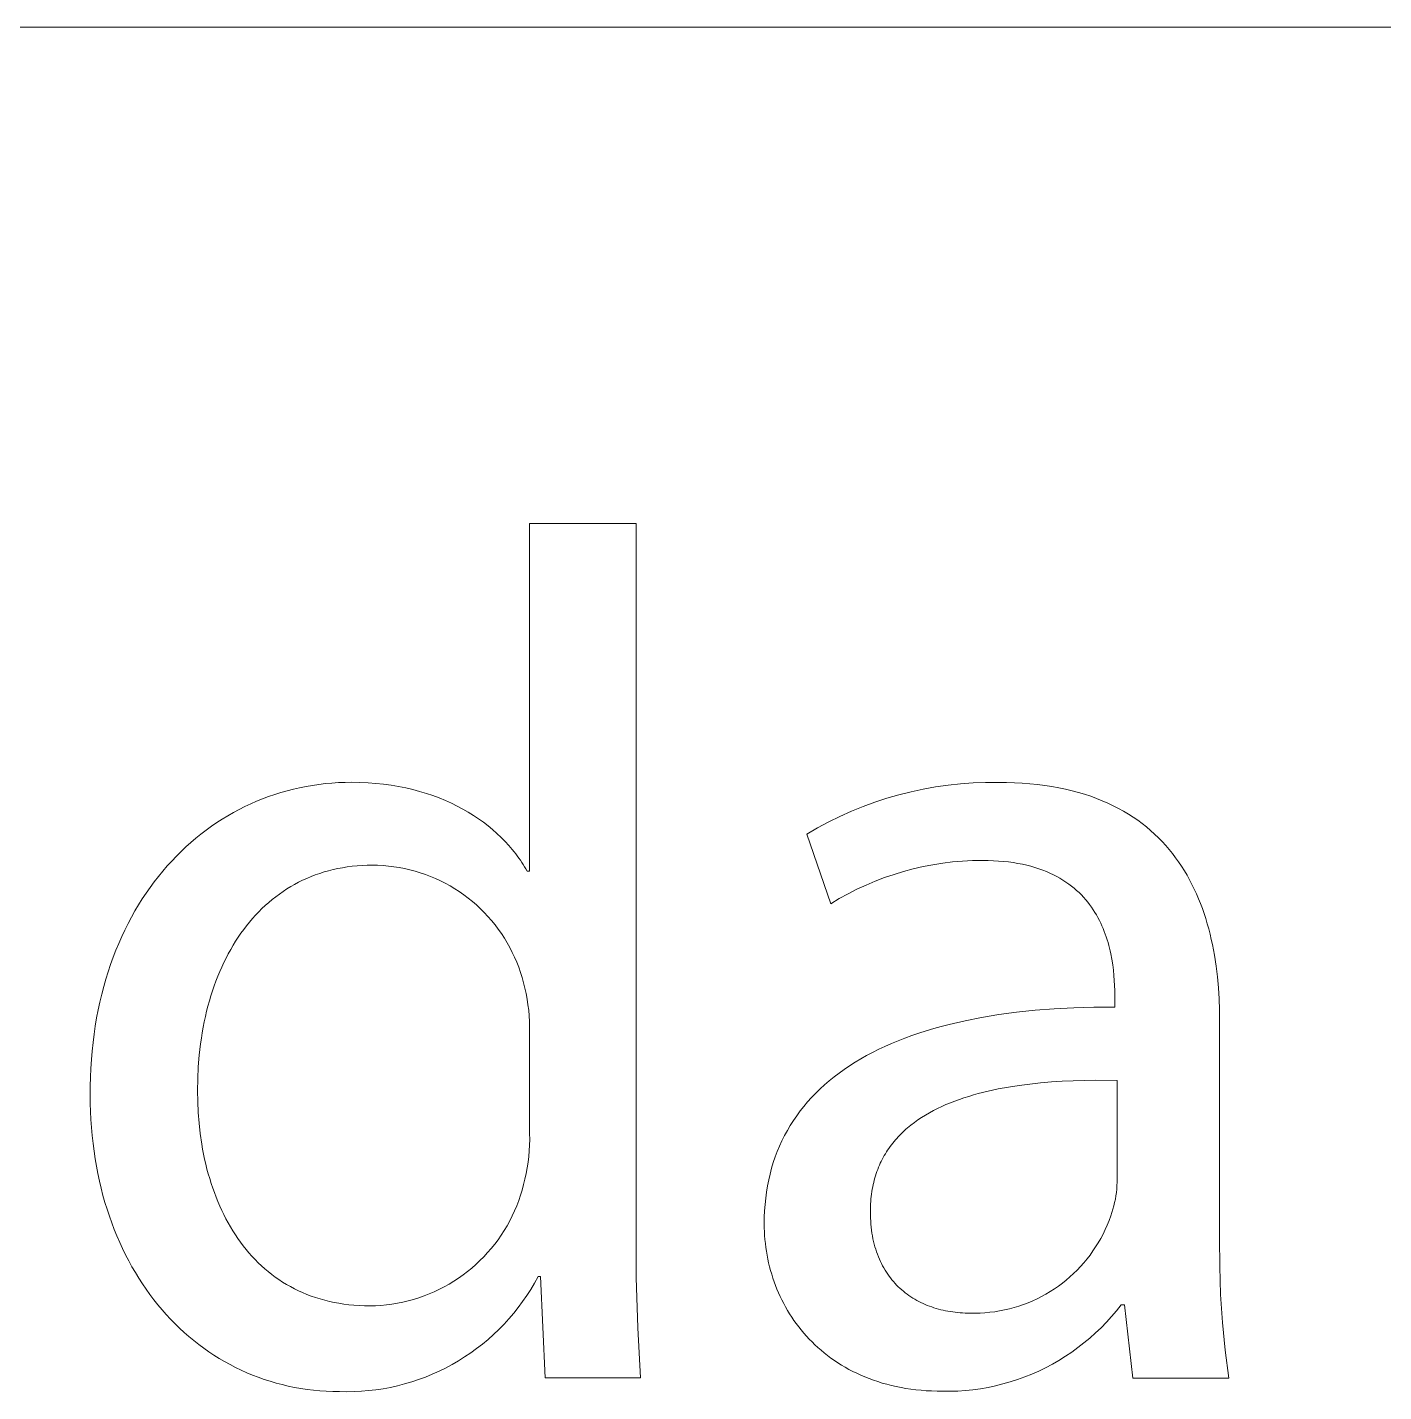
# Model space of a CAD drawing. Header units: millimetres. Extents: x -1480 to 5249, y -840 to 3860.
# Drawn here: x 5029.5 to 5105.4, y -164.5 to -88.2 of the extents above; entities that cross this region are included whole.
import ezdxf

# ---------------------------------------------------------------- set-up
doc = ezdxf.new("R2010")
doc.units = ezdxf.units.MM
doc.header["$MEASUREMENT"] = 0
doc.layers.add('Domyślny', color=7, linetype='Continuous', true_color=0x000000)

msp = doc.modelspace()

# ---------------------------------------------------------------- linework, layer by layer
at = {"layer": 'Domyślny', "color": 18, "lineweight": 15, "true_color": 0x000000}
for p, q in [((5242.516, -88.187), (2706.18, -88.187)), ((5057.606, -135.388), (5057.606, -115.94)), ((5057.606, -115.94), (5063.566, -115.94)), ((5063.566, -115.94), (5063.566, -155.306)), ((5045.819, -130.535), (5046.182, -130.491)), ((5046.182, -130.491), (5046.548, -130.458)), ((5046.548, -130.458), (5046.916, -130.433)), ((5046.916, -130.433), (5047.286, -130.419)), ((5047.286, -130.419), (5047.658, -130.414)), ((5047.658, -130.414), (5048.118, -130.421)), ((5048.118, -130.421), (5048.568, -130.441)), ((5048.568, -130.441), (5049.009, -130.474)), ((5049.009, -130.474), (5049.441, -130.519)), ((5081.712, -130.499), (5082.412, -130.448)), ((5082.412, -130.448), (5083.114, -130.421)), ((5083.114, -130.421), (5083.816, -130.418)), ((5083.816, -130.418), (5084.277, -130.423)), ((5084.277, -130.423), (5084.727, -130.438)), ((5084.727, -130.438), (5085.166, -130.463)), ((5085.166, -130.463), (5085.595, -130.496)), ((5085.595, -130.496), (5086.013, -130.539)), ((5042.671, -131.343), (5043.008, -131.217)), ((5043.008, -131.217), (5043.349, -131.1)), ((5043.349, -131.1), (5043.693, -130.991)), ((5043.693, -130.991), (5044.04, -130.892)), ((5044.04, -130.892), (5044.39, -130.802)), ((5044.39, -130.802), (5044.743, -130.721)), ((5044.743, -130.721), (5045.099, -130.65)), ((5045.099, -130.65), (5045.458, -130.587)), ((5045.458, -130.587), (5045.819, -130.535)), ((5049.441, -130.519), (5049.863, -130.577)), ((5049.863, -130.577), (5050.276, -130.646)), ((5050.276, -130.646), (5050.679, -130.727)), ((5050.679, -130.727), (5051.073, -130.819)), ((5051.073, -130.819), (5051.456, -130.922)), ((5051.456, -130.922), (5051.831, -131.035)), ((5051.831, -131.035), (5052.195, -131.158)), ((5052.195, -131.158), (5052.549, -131.291)), ((5077.585, -131.312), (5078.26, -131.117)), ((5078.26, -131.117), (5078.941, -130.946)), ((5078.941, -130.946), (5079.627, -130.798)), ((5079.627, -130.798), (5080.319, -130.675)), ((5080.319, -130.675), (5081.014, -130.575)), ((5081.014, -130.575), (5081.712, -130.499)), ((5086.013, -130.539), (5086.42, -130.592)), ((5086.42, -130.592), (5086.818, -130.653)), ((5086.818, -130.653), (5087.205, -130.723)), ((5087.205, -130.723), (5087.582, -130.802)), ((5087.582, -130.802), (5087.949, -130.889)), ((5087.949, -130.889), (5088.306, -130.984)), ((5088.306, -130.984), (5088.654, -131.088)), ((5088.654, -131.088), (5088.992, -131.2)), ((5088.992, -131.2), (5089.32, -131.319)), ((5041.041, -132.109), (5041.359, -131.938)), ((5041.359, -131.938), (5041.681, -131.776)), ((5041.681, -131.776), (5042.007, -131.623)), ((5042.007, -131.623), (5042.337, -131.479)), ((5042.337, -131.479), (5042.671, -131.343)), ((5052.549, -131.291), (5052.894, -131.433)), ((5052.894, -131.433), (5053.228, -131.583)), ((5053.228, -131.583), (5053.553, -131.742)), ((5053.553, -131.742), (5053.867, -131.91)), ((5053.867, -131.91), (5054.172, -132.085)), ((5075.607, -132.034), (5076.258, -131.77)), ((5076.258, -131.77), (5076.917, -131.529)), ((5076.917, -131.529), (5077.585, -131.312)), ((5089.32, -131.319), (5089.639, -131.447)), ((5089.639, -131.447), (5089.949, -131.581)), ((5089.949, -131.581), (5090.25, -131.724)), ((5090.25, -131.724), (5090.541, -131.873)), ((5090.541, -131.873), (5090.824, -132.029)), ((5039.812, -132.878), (5040.112, -132.673)), ((5040.112, -132.673), (5040.417, -132.476)), ((5040.417, -132.476), (5040.727, -132.288)), ((5040.727, -132.288), (5041.041, -132.109)), ((5054.172, -132.085), (5054.466, -132.267)), ((5054.466, -132.267), (5054.749, -132.456)), ((5054.749, -132.456), (5055.022, -132.652)), ((5055.022, -132.652), (5055.285, -132.855)), ((5073.715, -132.958), (5074.335, -132.628)), ((5074.335, -132.628), (5074.966, -132.32)), ((5074.966, -132.32), (5075.607, -132.034)), ((5090.824, -132.029), (5091.098, -132.193)), ((5091.098, -132.193), (5091.363, -132.363)), ((5091.363, -132.363), (5091.62, -132.539)), ((5091.62, -132.539), (5091.868, -132.722)), ((5091.868, -132.722), (5092.108, -132.912)), ((5038.658, -133.782), (5038.939, -133.543)), ((5038.939, -133.543), (5039.225, -133.313)), ((5039.225, -133.313), (5039.516, -133.091)), ((5039.516, -133.091), (5039.812, -132.878)), ((5055.285, -132.855), (5055.538, -133.063)), ((5055.538, -133.063), (5055.78, -133.277)), ((5055.78, -133.277), (5056.011, -133.495)), ((5056.011, -133.495), (5056.231, -133.719)), ((5073.106, -133.309), (5073.715, -132.958)), ((5074.451, -137.207), (5073.106, -133.309)), ((5092.108, -132.912), (5092.34, -133.107)), ((5092.34, -133.107), (5092.563, -133.308)), ((5092.563, -133.308), (5092.779, -133.515)), ((5092.779, -133.515), (5092.987, -133.728)), ((5037.847, -134.547), (5038.112, -134.284)), ((5038.112, -134.284), (5038.383, -134.029)), ((5038.383, -134.029), (5038.658, -133.782)), ((5056.231, -133.719), (5056.441, -133.947)), ((5056.441, -133.947), (5056.542, -134.063)), ((5056.542, -134.063), (5056.64, -134.179)), ((5056.64, -134.179), (5056.736, -134.297)), ((5056.736, -134.297), (5056.829, -134.415)), ((5092.987, -133.728), (5093.187, -133.946)), ((5093.187, -133.946), (5093.379, -134.169)), ((5093.379, -134.169), (5093.564, -134.397)), ((5037.335, -135.097), (5037.588, -134.818)), ((5037.588, -134.818), (5037.847, -134.547)), ((5048.233, -135.068), (5047.954, -135.087)), ((5048.515, -135.056), (5048.233, -135.068)), ((5048.801, -135.052), (5048.515, -135.056)), ((5049.105, -135.057), (5048.801, -135.052)), ((5049.408, -135.072), (5049.105, -135.057)), ((5049.711, -135.098), (5049.408, -135.072)), ((5056.829, -134.415), (5056.919, -134.534)), ((5056.919, -134.534), (5057.006, -134.654)), ((5057.006, -134.654), (5057.091, -134.775)), ((5057.091, -134.775), (5057.172, -134.896)), ((5057.172, -134.896), (5057.251, -135.018)), ((5057.251, -135.018), (5057.328, -135.141)), ((5080.161, -135.027), (5079.612, -135.132)), ((5080.713, -134.94), (5080.161, -135.027)), ((5081.268, -134.873), (5080.713, -134.94)), ((5081.825, -134.825), (5081.268, -134.873)), ((5082.383, -134.796), (5081.825, -134.825)), ((5082.942, -134.788), (5082.383, -134.796)), ((5083.25, -134.791), (5082.942, -134.788)), ((5083.549, -134.802), (5083.25, -134.791)), ((5083.84, -134.819), (5083.549, -134.802)), ((5084.122, -134.843), (5083.84, -134.819)), ((5084.396, -134.873), (5084.122, -134.843)), ((5084.662, -134.909), (5084.396, -134.873)), ((5084.92, -134.952), (5084.662, -134.909)), ((5085.171, -135.001), (5084.92, -134.952)), ((5085.413, -135.055), (5085.171, -135.001)), ((5085.648, -135.115), (5085.413, -135.055)), ((5093.564, -134.397), (5093.742, -134.631)), ((5093.742, -134.631), (5093.912, -134.869)), ((5093.912, -134.869), (5094.075, -135.112)), ((5036.611, -135.981), (5036.846, -135.679)), ((5036.846, -135.679), (5037.087, -135.384)), ((5037.087, -135.384), (5037.335, -135.097)), ((5045.144, -135.787), (5044.912, -135.893)), ((5045.38, -135.688), (5045.144, -135.787)), ((5045.62, -135.596), (5045.38, -135.688)), ((5045.864, -135.511), (5045.62, -135.596)), ((5046.111, -135.432), (5045.864, -135.511)), ((5046.363, -135.361), (5046.111, -135.432)), ((5046.619, -135.297), (5046.363, -135.361)), ((5046.878, -135.24), (5046.619, -135.297)), ((5047.141, -135.191), (5046.878, -135.24)), ((5047.409, -135.149), (5047.141, -135.191)), ((5047.68, -135.114), (5047.409, -135.149)), ((5047.954, -135.087), (5047.68, -135.114)), ((5050.013, -135.135), (5049.711, -135.098)), ((5050.313, -135.182), (5050.013, -135.135)), ((5050.612, -135.239), (5050.313, -135.182)), ((5050.908, -135.307), (5050.612, -135.239)), ((5051.202, -135.385), (5050.908, -135.307)), ((5051.493, -135.473), (5051.202, -135.385)), ((5051.78, -135.572), (5051.493, -135.473)), ((5052.064, -135.68), (5051.78, -135.572)), ((5052.344, -135.798), (5052.064, -135.68)), ((5052.62, -135.926), (5052.344, -135.798)), ((5057.328, -135.141), (5057.401, -135.264)), ((5057.401, -135.264), (5057.472, -135.388)), ((5057.472, -135.388), (5057.606, -135.388)), ((5077.463, -135.745), (5076.94, -135.944)), ((5077.992, -135.564), (5077.463, -135.745)), ((5078.526, -135.401), (5077.992, -135.564)), ((5079.067, -135.257), (5078.526, -135.401)), ((5079.612, -135.132), (5079.067, -135.257)), ((5085.876, -135.181), (5085.648, -135.115)), ((5086.096, -135.252), (5085.876, -135.181)), ((5086.309, -135.328), (5086.096, -135.252)), ((5086.514, -135.409), (5086.309, -135.328)), ((5086.713, -135.495), (5086.514, -135.409)), ((5086.905, -135.586), (5086.713, -135.495)), ((5087.09, -135.681), (5086.905, -135.586)), ((5087.268, -135.78), (5087.09, -135.681)), ((5087.44, -135.884), (5087.268, -135.78)), ((5094.075, -135.112), (5094.231, -135.359)), ((5094.231, -135.359), (5094.38, -135.61)), ((5094.38, -135.61), (5094.522, -135.866)), ((5036.159, -136.61), (5036.381, -136.292)), ((5036.381, -136.292), (5036.611, -135.981)), ((5043.815, -136.52), (5043.608, -136.665)), ((5044.026, -136.382), (5043.815, -136.52)), ((5044.241, -136.25), (5044.026, -136.382)), ((5044.461, -136.124), (5044.241, -136.25)), ((5044.685, -136.005), (5044.461, -136.124)), ((5044.912, -135.893), (5044.685, -136.005)), ((5052.891, -136.063), (5052.62, -135.926)), ((5053.158, -136.21), (5052.891, -136.063)), ((5053.418, -136.366), (5053.158, -136.21)), ((5053.674, -136.531), (5053.418, -136.366)), ((5053.923, -136.705), (5053.674, -136.531)), ((5075.918, -136.397), (5075.42, -136.65)), ((5076.425, -136.162), (5075.918, -136.397)), ((5076.94, -135.944), (5076.425, -136.162)), ((5087.606, -135.992), (5087.44, -135.884)), ((5087.765, -136.104), (5087.606, -135.992)), ((5087.918, -136.219), (5087.765, -136.104)), ((5088.065, -136.338), (5087.918, -136.219)), ((5088.206, -136.461), (5088.065, -136.338)), ((5088.341, -136.586), (5088.206, -136.461)), ((5088.471, -136.715), (5088.341, -136.586)), ((5094.522, -135.866), (5094.658, -136.126)), ((5094.658, -136.126), (5094.786, -136.389)), ((5094.786, -136.389), (5094.909, -136.657)), ((5035.53, -137.61), (5035.733, -137.269)), ((5035.733, -137.269), (5035.942, -136.936)), ((5035.942, -136.936), (5036.159, -136.61)), ((5042.822, -137.304), (5042.636, -137.478)), ((5043.012, -137.135), (5042.822, -137.304)), ((5043.206, -136.972), (5043.012, -137.135)), ((5043.405, -136.815), (5043.206, -136.972)), ((5043.608, -136.665), (5043.405, -136.815)), ((5054.166, -136.887), (5053.923, -136.705)), ((5054.403, -137.078), (5054.166, -136.887)), ((5054.633, -137.277), (5054.403, -137.078)), ((5054.856, -137.484), (5054.633, -137.277)), ((5074.93, -136.92), (5074.451, -137.207)), ((5075.42, -136.65), (5074.93, -136.92)), ((5088.595, -136.847), (5088.471, -136.715)), ((5088.713, -136.981), (5088.595, -136.847)), ((5088.826, -137.118), (5088.713, -136.981)), ((5088.934, -137.258), (5088.826, -137.118)), ((5089.037, -137.399), (5088.934, -137.258)), ((5094.909, -136.657), (5095.025, -136.927)), ((5095.025, -136.927), (5095.135, -137.201)), ((5095.135, -137.201), (5095.239, -137.478)), ((5035.145, -138.315), (5035.334, -137.959)), ((5035.334, -137.959), (5035.53, -137.61)), ((5042.106, -138.037), (5041.937, -138.234)), ((5042.278, -137.845), (5042.106, -138.037)), ((5042.455, -137.659), (5042.278, -137.845)), ((5042.636, -137.478), (5042.455, -137.659)), ((5055.071, -137.698), (5054.856, -137.484)), ((5055.279, -137.92), (5055.071, -137.698)), ((5055.479, -138.149), (5055.279, -137.92)), ((5089.135, -137.543), (5089.037, -137.399)), ((5089.227, -137.689), (5089.135, -137.543)), ((5089.316, -137.837), (5089.227, -137.689)), ((5089.399, -137.986), (5089.316, -137.837)), ((5089.478, -138.137), (5089.399, -137.986)), ((5095.239, -137.478), (5095.336, -137.759)), ((5095.336, -137.759), (5095.428, -138.042)), ((5095.428, -138.042), (5095.514, -138.328)), ((5034.789, -139.049), (5034.963, -138.678)), ((5034.963, -138.678), (5035.145, -138.315)), ((5041.46, -138.859), (5041.309, -139.077)), ((5041.614, -138.645), (5041.46, -138.859)), ((5041.774, -138.437), (5041.614, -138.645)), ((5041.937, -138.234), (5041.774, -138.437)), ((5055.671, -138.384), (5055.479, -138.149)), ((5055.855, -138.627), (5055.671, -138.384)), ((5056.03, -138.875), (5055.855, -138.627)), ((5056.196, -139.13), (5056.03, -138.875)), ((5089.553, -138.289), (5089.478, -138.137)), ((5089.623, -138.443), (5089.553, -138.289)), ((5089.689, -138.597), (5089.623, -138.443)), ((5089.751, -138.752), (5089.689, -138.597)), ((5089.809, -138.908), (5089.751, -138.752)), ((5095.514, -138.328), (5095.594, -138.616)), ((5095.594, -138.616), (5095.669, -138.907)), ((5034.463, -139.812), (5034.622, -139.427)), ((5034.622, -139.427), (5034.789, -139.049)), ((5041.023, -139.53), (5040.886, -139.764)), ((5041.164, -139.301), (5041.023, -139.53)), ((5041.309, -139.077), (5041.164, -139.301)), ((5056.353, -139.39), (5056.196, -139.13)), ((5056.501, -139.655), (5056.353, -139.39)), ((5056.64, -139.926), (5056.501, -139.655)), ((5089.864, -139.065), (5089.809, -138.908)), ((5089.914, -139.221), (5089.864, -139.065)), ((5089.961, -139.378), (5089.914, -139.221)), ((5090.005, -139.535), (5089.961, -139.378)), ((5090.045, -139.692), (5090.005, -139.535)), ((5095.669, -138.907), (5095.739, -139.2)), ((5095.739, -139.2), (5095.803, -139.495)), ((5095.803, -139.495), (5095.862, -139.791)), ((5034.167, -140.604), (5034.311, -140.204)), ((5034.311, -140.204), (5034.463, -139.812)), ((5040.627, -140.246), (5040.504, -140.495)), ((5040.754, -140.003), (5040.627, -140.246)), ((5040.886, -139.764), (5040.754, -140.003)), ((5056.769, -140.201), (5056.64, -139.926)), ((5056.889, -140.48), (5056.769, -140.201)), ((5090.083, -139.849), (5090.045, -139.692)), ((5090.117, -140.005), (5090.083, -139.849)), ((5090.176, -140.316), (5090.117, -140.005)), ((5090.224, -140.623), (5090.176, -140.316)), ((5095.862, -139.791), (5095.915, -140.09)), ((5095.915, -140.09), (5096.008, -140.692)), ((5033.903, -141.423), (5034.031, -141.01)), ((5034.031, -141.01), (5034.167, -140.604)), ((5040.273, -141.005), (5040.165, -141.267)), ((5040.386, -140.748), (5040.273, -141.005)), ((5040.504, -140.495), (5040.386, -140.748)), ((5056.999, -140.764), (5056.889, -140.48)), ((5057.099, -141.051), (5056.999, -140.764)), ((5057.188, -141.341), (5057.099, -141.051)), ((5090.262, -140.925), (5090.224, -140.623)), ((5090.291, -141.22), (5090.262, -140.925)), ((5096.008, -140.692), (5096.082, -141.299)), ((5033.671, -142.271), (5033.783, -141.844)), ((5033.783, -141.844), (5033.903, -141.423)), ((5039.963, -141.805), (5039.869, -142.08)), ((5040.061, -141.534), (5039.963, -141.805)), ((5040.165, -141.267), (5040.061, -141.534)), ((5057.268, -141.634), (5057.188, -141.341)), ((5057.337, -141.93), (5057.268, -141.634)), ((5057.407, -142.236), (5057.337, -141.93)), ((5090.312, -141.509), (5090.291, -141.22)), ((5090.326, -141.788), (5090.312, -141.509)), ((5090.334, -142.058), (5090.326, -141.788)), ((5096.082, -141.299), (5096.138, -141.909)), ((5096.138, -141.909), (5096.176, -142.522)), ((5033.474, -143.146), (5033.568, -142.705)), ((5033.568, -142.705), (5033.671, -142.271)), ((5039.695, -142.642), (5039.616, -142.929)), ((5039.779, -142.359), (5039.695, -142.642)), ((5039.869, -142.08), (5039.779, -142.359)), ((5057.467, -142.544), (5057.407, -142.236)), ((5057.516, -142.854), (5057.467, -142.544)), ((5090.336, -142.316), (5090.334, -142.058)), ((5090.336, -142.988), (5090.336, -142.316)), ((5096.176, -142.522), (5096.199, -143.136)), ((5033.388, -143.593), (5033.474, -143.146)), ((5039.541, -143.221), (5039.472, -143.516)), ((5039.616, -142.929), (5039.541, -143.221)), ((5057.555, -143.165), (5057.516, -142.854)), ((5057.583, -143.477), (5057.555, -143.165)), ((5082.889, -143.565), (5083.851, -143.408)), ((5083.851, -143.408), (5084.848, -143.275)), ((5084.848, -143.275), (5085.878, -143.167)), ((5085.878, -143.167), (5086.943, -143.084)), ((5086.943, -143.084), (5088.041, -143.027)), ((5088.041, -143.027), (5089.172, -142.994)), ((5089.172, -142.994), (5090.336, -142.988)), ((5096.199, -143.136), (5096.206, -143.75)), ((5033.243, -144.508), (5033.311, -144.047)), ((5033.311, -144.047), (5033.388, -143.593)), ((5039.348, -144.117), (5039.294, -144.423)), ((5039.408, -143.815), (5039.348, -144.117)), ((5039.472, -143.516), (5039.408, -143.815)), ((5057.601, -143.79), (5057.583, -143.477)), ((5057.609, -144.104), (5057.601, -143.79)), ((5057.606, -144.417), (5057.609, -144.104)), ((5079.794, -144.31), (5080.209, -144.185)), ((5080.209, -144.185), (5080.634, -144.067)), ((5080.634, -144.067), (5081.067, -143.954)), ((5081.067, -143.954), (5081.961, -143.748)), ((5081.961, -143.748), (5082.889, -143.565)), ((5096.206, -143.75), (5096.206, -155.938)), ((5033.134, -145.449), (5033.184, -144.975)), ((5033.184, -144.975), (5033.243, -144.508)), ((5039.244, -144.733), (5039.2, -145.046)), ((5039.294, -144.423), (5039.244, -144.733)), ((5057.606, -150.064), (5057.606, -144.417)), ((5077.848, -145.023), (5078.219, -144.869)), ((5078.219, -144.869), (5078.599, -144.72)), ((5078.599, -144.72), (5078.989, -144.577)), ((5078.989, -144.577), (5079.387, -144.441)), ((5079.387, -144.441), (5079.794, -144.31)), ((5033.093, -145.929), (5033.134, -145.449)), ((5039.127, -145.683), (5039.074, -146.332)), ((5039.2, -145.046), (5039.127, -145.683)), ((5076.128, -145.884), (5076.454, -145.7)), ((5076.454, -145.7), (5076.789, -145.522)), ((5076.789, -145.522), (5077.133, -145.35)), ((5077.133, -145.35), (5077.486, -145.184)), ((5077.486, -145.184), (5077.848, -145.023)), ((5033.041, -146.908), (5033.062, -146.416)), ((5033.062, -146.416), (5033.093, -145.929)), ((5039.074, -146.332), (5039.043, -146.993)), ((5074.918, -146.678), (5075.206, -146.471)), ((5075.206, -146.471), (5075.504, -146.27)), ((5075.504, -146.27), (5075.812, -146.074)), ((5075.812, -146.074), (5076.128, -145.884)), ((5033.029, -147.407), (5033.041, -146.908)), ((5039.043, -146.993), (5039.032, -147.666)), ((5074.107, -147.334), (5074.368, -147.11)), ((5074.368, -147.11), (5074.638, -146.891)), ((5074.638, -146.891), (5074.918, -146.678)), ((5086.185, -147.227), (5085.582, -147.291)), ((5086.792, -147.175), (5086.185, -147.227)), ((5087.404, -147.135), (5086.792, -147.175)), ((5088.018, -147.106), (5087.404, -147.135)), ((5089.248, -147.079), (5088.018, -147.106)), ((5090.47, -147.088), (5089.248, -147.079)), ((5090.47, -152.779), (5090.47, -147.088)), ((5033.028, -147.913), (5033.029, -147.407)), ((5033.032, -148.374), (5033.028, -147.913)), ((5039.032, -147.666), (5039.042, -148.278)), ((5073.159, -148.289), (5073.382, -148.042)), ((5073.382, -148.042), (5073.614, -147.8)), ((5073.614, -147.8), (5073.856, -147.565)), ((5073.856, -147.565), (5074.107, -147.334)), ((5082.168, -147.981), (5081.905, -148.064)), ((5082.435, -147.901), (5082.168, -147.981)), ((5082.706, -147.826), (5082.435, -147.901)), ((5083.258, -147.688), (5082.706, -147.826)), ((5083.823, -147.567), (5083.258, -147.688)), ((5084.4, -147.46), (5083.823, -147.567)), ((5084.987, -147.369), (5084.4, -147.46)), ((5085.582, -147.291), (5084.987, -147.369)), ((5033.045, -148.831), (5033.032, -148.374)), ((5039.042, -148.278), (5039.07, -148.883)), ((5072.548, -149.063), (5072.742, -148.8)), ((5072.742, -148.8), (5072.946, -148.541)), ((5072.946, -148.541), (5073.159, -148.289)), ((5080.191, -148.781), (5079.967, -148.903)), ((5080.421, -148.664), (5080.191, -148.781)), ((5080.656, -148.552), (5080.421, -148.664)), ((5080.896, -148.445), (5080.656, -148.552)), ((5081.141, -148.343), (5080.896, -148.445)), ((5081.391, -148.245), (5081.141, -148.343)), ((5081.646, -148.153), (5081.391, -148.245)), ((5081.905, -148.064), (5081.646, -148.153)), ((5033.067, -149.284), (5033.045, -148.831)), ((5033.098, -149.731), (5033.067, -149.284)), ((5039.07, -148.883), (5039.117, -149.48)), ((5039.117, -149.48), (5039.182, -150.068)), ((5072.189, -149.608), (5072.364, -149.333)), ((5072.364, -149.333), (5072.548, -149.063)), ((5079.128, -149.443), (5078.934, -149.592)), ((5079.328, -149.3), (5079.128, -149.443)), ((5079.535, -149.162), (5079.328, -149.3)), ((5079.748, -149.03), (5079.535, -149.162)), ((5079.967, -148.903), (5079.748, -149.03)), ((5033.137, -150.173), (5033.098, -149.731)), ((5033.184, -150.61), (5033.137, -150.173)), ((5039.182, -150.068), (5039.267, -150.646)), ((5057.611, -150.386), (5057.606, -150.064)), ((5071.723, -150.465), (5071.869, -150.174)), ((5071.869, -150.174), (5072.024, -149.888)), ((5072.024, -149.888), (5072.189, -149.608)), ((5078.145, -150.331), (5078.066, -150.421)), ((5078.225, -150.243), (5078.145, -150.331)), ((5078.308, -150.157), (5078.225, -150.243)), ((5078.392, -150.072), (5078.308, -150.157)), ((5078.478, -149.988), (5078.392, -150.072)), ((5078.566, -149.906), (5078.478, -149.988)), ((5078.655, -149.825), (5078.566, -149.906)), ((5078.746, -149.746), (5078.655, -149.825)), ((5078.839, -149.668), (5078.746, -149.746)), ((5078.934, -149.592), (5078.839, -149.668)), ((5033.24, -151.042), (5033.184, -150.61)), ((5033.304, -151.468), (5033.24, -151.042)), ((5039.267, -150.646), (5039.316, -150.932)), ((5039.316, -150.932), (5039.37, -151.214)), ((5057.56, -151.35), (5057.588, -151.029)), ((5057.588, -151.029), (5057.605, -150.708)), ((5057.605, -150.708), (5057.611, -150.386)), ((5071.346, -151.372), (5071.462, -151.065)), ((5071.462, -151.065), (5071.587, -150.762)), ((5071.587, -150.762), (5071.723, -150.465)), ((5077.57, -151.09), (5077.507, -151.192)), ((5077.635, -150.99), (5077.57, -151.09)), ((5077.702, -150.891), (5077.635, -150.99)), ((5077.771, -150.794), (5077.702, -150.891)), ((5077.842, -150.698), (5077.771, -150.794)), ((5077.915, -150.604), (5077.842, -150.698)), ((5077.99, -150.512), (5077.915, -150.604)), ((5078.066, -150.421), (5077.99, -150.512)), ((5033.376, -151.89), (5033.304, -151.468)), ((5039.37, -151.214), (5039.429, -151.494)), ((5039.429, -151.494), (5039.492, -151.771)), ((5039.492, -151.771), (5039.56, -152.045)), ((5057.471, -151.988), (5057.521, -151.67)), ((5057.521, -151.67), (5057.56, -151.35)), ((5071.143, -152.004), (5071.239, -151.685)), ((5071.239, -151.685), (5071.346, -151.372)), ((5077.174, -151.838), (5077.126, -151.951)), ((5077.224, -151.726), (5077.174, -151.838)), ((5077.277, -151.616), (5077.224, -151.726)), ((5077.331, -151.508), (5077.277, -151.616)), ((5077.388, -151.401), (5077.331, -151.508)), ((5077.446, -151.296), (5077.388, -151.401)), ((5077.507, -151.192), (5077.446, -151.296)), ((5033.456, -152.305), (5033.376, -151.89)), ((5033.544, -152.716), (5033.456, -152.305)), ((5039.56, -152.045), (5039.633, -152.316)), ((5039.633, -152.316), (5039.711, -152.583)), ((5039.711, -152.583), (5039.793, -152.847)), ((5057.268, -152.92), (5057.337, -152.618)), ((5057.337, -152.618), (5057.409, -152.304)), ((5057.409, -152.304), (5057.471, -151.988)), ((5070.981, -152.657), (5071.057, -152.328)), ((5071.057, -152.328), (5071.143, -152.004)), ((5076.921, -152.544), (5076.887, -152.667)), ((5076.957, -152.422), (5076.921, -152.544)), ((5076.996, -152.302), (5076.957, -152.422)), ((5077.037, -152.183), (5076.996, -152.302)), ((5077.081, -152.067), (5077.037, -152.183)), ((5077.126, -151.951), (5077.081, -152.067)), ((5033.64, -153.12), (5033.544, -152.716)), ((5033.743, -153.519), (5033.64, -153.12)), ((5039.793, -152.847), (5039.88, -153.108)), ((5039.88, -153.108), (5039.972, -153.366)), ((5039.972, -153.366), (5040.068, -153.619)), ((5057.097, -153.517), (5057.188, -153.22)), ((5057.188, -153.22), (5057.268, -152.92)), ((5070.813, -153.676), (5070.859, -153.331)), ((5070.859, -153.331), (5070.915, -152.991)), ((5070.915, -152.991), (5070.981, -152.657)), ((5076.753, -153.312), (5076.733, -153.446)), ((5076.775, -153.179), (5076.753, -153.312)), ((5076.799, -153.049), (5076.775, -153.179)), ((5076.826, -152.92), (5076.799, -153.049)), ((5076.855, -152.793), (5076.826, -152.92)), ((5076.887, -152.667), (5076.855, -152.793)), ((5090.404, -153.546), (5090.43, -153.355)), ((5090.43, -153.355), (5090.45, -153.163)), ((5090.45, -153.163), (5090.463, -152.971)), ((5090.463, -152.971), (5090.47, -152.779)), ((5033.854, -153.912), (5033.743, -153.519)), ((5033.973, -154.3), (5033.854, -153.912)), ((5040.068, -153.619), (5040.169, -153.869)), ((5040.169, -153.869), (5040.275, -154.116)), ((5040.275, -154.116), (5040.385, -154.358)), ((5056.765, -154.385), (5056.886, -154.1)), ((5056.886, -154.1), (5056.997, -153.81)), ((5056.997, -153.81), (5057.097, -153.517)), ((5070.752, -154.382), (5070.777, -154.027)), ((5070.777, -154.027), (5070.813, -153.676)), ((5076.674, -154.145), (5076.67, -154.29)), ((5076.681, -154.001), (5076.674, -154.145)), ((5076.69, -153.86), (5076.681, -154.001)), ((5076.702, -153.72), (5076.69, -153.86)), ((5076.716, -153.582), (5076.702, -153.72)), ((5076.733, -153.446), (5076.716, -153.582)), ((5090.234, -154.296), (5090.286, -154.111)), ((5090.286, -154.111), (5090.332, -153.924)), ((5090.332, -153.924), (5090.371, -153.735)), ((5090.371, -153.735), (5090.404, -153.546)), ((5034.099, -154.681), (5033.973, -154.3)), ((5034.233, -155.057), (5034.099, -154.681)), ((5040.385, -154.358), (5040.5, -154.596)), ((5040.5, -154.596), (5040.62, -154.83)), ((5040.62, -154.83), (5040.745, -155.06)), ((5056.495, -154.943), (5056.635, -154.667)), ((5056.635, -154.667), (5056.765, -154.385)), ((5070.731, -155.109), (5070.736, -154.743)), ((5070.736, -154.743), (5070.752, -154.382)), ((5076.67, -154.29), (5076.669, -154.437)), ((5076.669, -154.437), (5076.671, -154.616)), ((5076.671, -154.616), (5076.676, -154.792)), ((5076.676, -154.792), (5076.685, -154.966)), ((5090.018, -154.921), (5090.112, -154.661)), ((5090.112, -154.661), (5090.176, -154.48)), ((5090.176, -154.48), (5090.234, -154.296)), ((5034.373, -155.426), (5034.233, -155.057)), ((5034.521, -155.789), (5034.373, -155.426)), ((5040.745, -155.06), (5040.874, -155.286)), ((5040.874, -155.286), (5041.008, -155.507)), ((5041.008, -155.507), (5041.146, -155.724)), ((5056.017, -155.742), (5056.186, -155.481)), ((5056.186, -155.481), (5056.345, -155.215)), ((5056.345, -155.215), (5056.495, -154.943)), ((5063.566, -155.306), (5063.574, -158.116)), ((5070.734, -155.33), (5070.731, -155.109)), ((5070.741, -155.55), (5070.734, -155.33)), ((5070.754, -155.77), (5070.741, -155.55)), ((5076.685, -154.966), (5076.698, -155.136)), ((5076.698, -155.136), (5076.715, -155.303)), ((5076.715, -155.303), (5076.734, -155.467)), ((5076.734, -155.467), (5076.758, -155.629)), ((5076.758, -155.629), (5076.784, -155.787)), ((5089.553, -155.925), (5089.682, -155.68)), ((5089.682, -155.68), (5089.802, -155.431)), ((5089.802, -155.431), (5089.914, -155.178)), ((5089.914, -155.178), (5090.018, -154.921)), ((5034.676, -156.146), (5034.521, -155.789)), ((5034.838, -156.497), (5034.676, -156.146)), ((5041.146, -155.724), (5041.29, -155.936)), ((5041.29, -155.936), (5041.438, -156.144)), ((5041.438, -156.144), (5041.591, -156.346)), ((5041.591, -156.346), (5041.748, -156.544)), ((5055.46, -156.486), (5055.654, -156.245)), ((5055.654, -156.245), (5055.84, -155.997)), ((5055.84, -155.997), (5056.017, -155.742)), ((5070.771, -155.99), (5070.754, -155.77)), ((5070.793, -156.209), (5070.771, -155.99)), ((5070.82, -156.428), (5070.793, -156.209)), ((5070.853, -156.645), (5070.82, -156.428)), ((5076.784, -155.787), (5076.814, -155.943)), ((5076.814, -155.943), (5076.848, -156.095)), ((5076.848, -156.095), (5076.885, -156.245)), ((5076.885, -156.245), (5076.924, -156.391)), ((5076.924, -156.391), (5076.967, -156.535)), ((5089.116, -156.63), (5089.27, -156.4)), ((5089.27, -156.4), (5089.415, -156.165)), ((5089.415, -156.165), (5089.553, -155.925)), ((5096.206, -155.938), (5096.208, -157.503)), ((5035.006, -156.841), (5034.838, -156.497)), ((5035.181, -157.179), (5035.006, -156.841)), ((5035.363, -157.511), (5035.181, -157.179)), ((5041.748, -156.544), (5041.91, -156.737)), ((5041.91, -156.737), (5042.077, -156.925)), ((5042.077, -156.925), (5042.249, -157.107)), ((5042.249, -157.107), (5042.425, -157.284)), ((5054.601, -157.381), (5054.828, -157.169)), ((5054.828, -157.169), (5055.046, -156.949)), ((5055.046, -156.949), (5055.257, -156.721)), ((5055.257, -156.721), (5055.46, -156.486)), ((5070.89, -156.863), (5070.853, -156.645)), ((5070.932, -157.079), (5070.89, -156.863)), ((5070.978, -157.294), (5070.932, -157.079)), ((5076.967, -156.535), (5077.014, -156.676)), ((5077.014, -156.676), (5077.063, -156.814)), ((5077.063, -156.814), (5077.115, -156.949)), ((5077.115, -156.949), (5077.17, -157.081)), ((5077.17, -157.081), (5077.229, -157.21)), ((5088.609, -157.287), (5088.786, -157.074)), ((5088.786, -157.074), (5088.955, -156.855)), ((5088.955, -156.855), (5089.116, -156.63)), ((5035.552, -157.835), (5035.363, -157.511)), ((5035.747, -158.153), (5035.552, -157.835)), ((5042.425, -157.284), (5042.606, -157.456)), ((5042.606, -157.456), (5042.792, -157.622)), ((5042.792, -157.622), (5042.983, -157.782)), ((5042.983, -157.782), (5043.178, -157.937)), ((5043.178, -157.937), (5043.378, -158.086)), ((5053.628, -158.149), (5053.881, -157.97)), ((5053.881, -157.97), (5054.128, -157.782)), ((5054.128, -157.782), (5054.368, -157.586)), ((5054.368, -157.586), (5054.601, -157.381)), ((5071.03, -157.508), (5070.978, -157.294)), ((5071.087, -157.721), (5071.03, -157.508)), ((5071.149, -157.932), (5071.087, -157.721)), ((5071.215, -158.142), (5071.149, -157.932)), ((5077.229, -157.21), (5077.29, -157.336)), ((5077.29, -157.336), (5077.353, -157.459)), ((5077.353, -157.459), (5077.42, -157.58)), ((5077.42, -157.58), (5077.49, -157.698)), ((5077.49, -157.698), (5077.562, -157.812)), ((5077.562, -157.812), (5077.636, -157.924)), ((5077.636, -157.924), (5077.714, -158.033)), ((5087.834, -158.076), (5088.038, -157.889)), ((5088.038, -157.889), (5088.235, -157.695)), ((5088.235, -157.695), (5088.426, -157.494)), ((5088.426, -157.494), (5088.609, -157.287)), ((5096.208, -157.503), (5096.26, -159.066)), ((5035.948, -158.465), (5035.747, -158.153)), ((5036.156, -158.769), (5035.948, -158.465)), ((5043.378, -158.086), (5043.583, -158.23)), ((5043.583, -158.23), (5043.792, -158.367)), ((5043.792, -158.367), (5044.006, -158.498)), ((5044.006, -158.498), (5044.225, -158.623)), ((5044.225, -158.623), (5044.448, -158.741)), ((5052.557, -158.774), (5052.833, -158.632)), ((5052.833, -158.632), (5053.103, -158.48)), ((5053.103, -158.48), (5053.368, -158.319)), ((5053.368, -158.319), (5053.628, -158.149)), ((5057.879, -158.422), (5057.67, -158.775)), ((5058.077, -158.062), (5057.879, -158.422)), ((5058.211, -158.062), (5058.077, -158.062)), ((5058.48, -163.731), (5058.211, -158.062)), ((5063.574, -158.116), (5063.656, -160.925)), ((5071.287, -158.351), (5071.215, -158.142)), ((5071.363, -158.558), (5071.287, -158.351)), ((5071.444, -158.763), (5071.363, -158.558)), ((5077.714, -158.033), (5077.794, -158.139)), ((5077.794, -158.139), (5077.876, -158.243)), ((5077.876, -158.243), (5077.961, -158.343)), ((5077.961, -158.343), (5078.048, -158.441)), ((5078.048, -158.441), (5078.138, -158.535)), ((5078.138, -158.535), (5078.23, -158.627)), ((5078.23, -158.627), (5078.324, -158.717)), ((5078.324, -158.717), (5078.42, -158.803)), ((5086.959, -158.751), (5087.186, -158.594)), ((5087.186, -158.594), (5087.408, -158.429)), ((5087.408, -158.429), (5087.624, -158.256)), ((5087.624, -158.256), (5087.834, -158.076)), ((5036.369, -159.066), (5036.156, -158.769)), ((5036.589, -159.357), (5036.369, -159.066)), ((5036.815, -159.64), (5036.589, -159.357)), ((5044.448, -158.741), (5044.677, -158.853)), ((5044.677, -158.853), (5044.909, -158.959)), ((5044.909, -158.959), (5045.147, -159.058)), ((5045.147, -159.058), (5045.39, -159.15)), ((5045.39, -159.15), (5045.637, -159.236)), ((5045.637, -159.236), (5045.888, -159.314)), ((5045.888, -159.314), (5046.145, -159.386)), ((5046.145, -159.386), (5046.406, -159.45)), ((5046.406, -159.45), (5046.672, -159.507)), ((5050.209, -159.552), (5050.513, -159.491)), ((5050.513, -159.491), (5050.815, -159.419)), ((5050.815, -159.419), (5051.114, -159.337)), ((5051.114, -159.337), (5051.41, -159.245)), ((5051.41, -159.245), (5051.703, -159.142)), ((5051.703, -159.142), (5051.992, -159.029)), ((5051.992, -159.029), (5052.276, -158.906)), ((5052.276, -158.906), (5052.557, -158.774)), ((5057.216, -159.458), (5056.972, -159.788)), ((5057.449, -159.12), (5057.216, -159.458)), ((5057.67, -158.775), (5057.449, -159.12)), ((5071.53, -158.966), (5071.444, -158.763)), ((5071.621, -159.167), (5071.53, -158.966)), ((5071.717, -159.366), (5071.621, -159.167)), ((5071.818, -159.563), (5071.717, -159.366)), ((5078.42, -158.803), (5078.519, -158.886)), ((5078.519, -158.886), (5078.62, -158.967)), ((5078.62, -158.967), (5078.722, -159.045)), ((5078.722, -159.045), (5078.827, -159.12)), ((5078.827, -159.12), (5078.934, -159.192)), ((5078.934, -159.192), (5079.043, -159.262)), ((5079.043, -159.262), (5079.153, -159.328)), ((5079.153, -159.328), (5079.266, -159.392)), ((5079.266, -159.392), (5079.38, -159.453)), ((5079.38, -159.453), (5079.496, -159.512)), ((5085.493, -159.525), (5085.748, -159.417)), ((5085.748, -159.417), (5085.999, -159.301)), ((5085.999, -159.301), (5086.246, -159.176)), ((5086.246, -159.176), (5086.488, -159.042)), ((5086.488, -159.042), (5086.726, -158.901)), ((5086.726, -158.901), (5086.959, -158.751)), ((5096.26, -159.066), (5096.364, -160.627)), ((5037.046, -159.916), (5036.815, -159.64)), ((5037.284, -160.185), (5037.046, -159.916)), ((5037.527, -160.447), (5037.284, -160.185)), ((5046.672, -159.507), (5046.943, -159.557)), ((5046.943, -159.557), (5047.218, -159.6)), ((5047.218, -159.6), (5047.499, -159.635)), ((5047.499, -159.635), (5047.783, -159.662)), ((5047.783, -159.662), (5048.073, -159.682)), ((5048.073, -159.682), (5048.367, -159.694)), ((5048.367, -159.694), (5048.666, -159.698)), ((5048.666, -159.698), (5048.977, -159.69)), ((5048.977, -159.69), (5049.286, -159.672)), ((5049.286, -159.672), (5049.595, -159.643)), ((5049.595, -159.643), (5049.903, -159.603)), ((5049.903, -159.603), (5050.209, -159.552)), ((5056.716, -160.109), (5056.45, -160.421)), ((5056.972, -159.788), (5056.716, -160.109)), ((5071.923, -159.758), (5071.818, -159.563)), ((5072.034, -159.95), (5071.923, -159.758)), ((5072.149, -160.14), (5072.034, -159.95)), ((5072.269, -160.327), (5072.149, -160.14)), ((5079.496, -159.512), (5079.613, -159.567)), ((5079.613, -159.567), (5079.733, -159.62)), ((5079.733, -159.62), (5079.854, -159.67)), ((5079.854, -159.67), (5079.976, -159.717)), ((5079.976, -159.717), (5080.1, -159.762)), ((5080.1, -159.762), (5080.225, -159.804)), ((5080.225, -159.804), (5080.352, -159.843)), ((5080.352, -159.843), (5080.48, -159.879)), ((5080.48, -159.879), (5080.61, -159.913)), ((5080.61, -159.913), (5080.74, -159.944)), ((5080.74, -159.944), (5080.872, -159.972)), ((5080.872, -159.972), (5081.005, -159.997)), ((5081.005, -159.997), (5081.14, -160.02)), ((5081.14, -160.02), (5081.275, -160.04)), ((5081.275, -160.04), (5081.411, -160.058)), ((5081.411, -160.058), (5081.548, -160.072)), ((5081.548, -160.072), (5081.687, -160.084)), ((5081.687, -160.084), (5081.826, -160.094)), ((5081.826, -160.094), (5081.966, -160.1)), ((5081.966, -160.1), (5082.106, -160.104)), ((5082.106, -160.104), (5082.248, -160.106)), ((5082.248, -160.106), (5082.524, -160.109)), ((5082.524, -160.109), (5082.801, -160.102)), ((5082.801, -160.102), (5083.077, -160.087)), ((5083.077, -160.087), (5083.353, -160.061)), ((5083.353, -160.061), (5083.627, -160.027)), ((5083.627, -160.027), (5083.9, -159.983)), ((5083.9, -159.983), (5084.172, -159.929)), ((5084.172, -159.929), (5084.441, -159.867)), ((5084.441, -159.867), (5084.708, -159.795)), ((5084.708, -159.795), (5084.973, -159.714)), ((5084.973, -159.714), (5085.235, -159.624)), ((5085.235, -159.624), (5085.493, -159.525)), ((5090.431, -159.971), (5090.155, -160.297)), ((5090.695, -159.635), (5090.431, -159.971)), ((5090.874, -159.635), (5090.695, -159.635)), ((5091.344, -163.735), (5090.874, -159.635)), ((5037.775, -160.701), (5037.527, -160.447)), ((5038.029, -160.948), (5037.775, -160.701)), ((5038.289, -161.187), (5038.029, -160.948)), ((5055.887, -161.018), (5055.59, -161.301)), ((5056.174, -160.724), (5055.887, -161.018)), ((5056.45, -160.421), (5056.174, -160.724)), ((5063.656, -160.925), (5063.813, -163.731)), ((5072.394, -160.512), (5072.269, -160.327)), ((5072.524, -160.694), (5072.394, -160.512)), ((5072.659, -160.872), (5072.524, -160.694)), ((5072.799, -161.048), (5072.659, -160.872)), ((5089.571, -160.919), (5089.263, -161.214)), ((5089.869, -160.613), (5089.571, -160.919)), ((5090.155, -160.297), (5089.869, -160.613)), ((5096.364, -160.627), (5096.517, -162.184)), ((5038.553, -161.418), (5038.289, -161.187)), ((5038.823, -161.642), (5038.553, -161.418)), ((5039.098, -161.858), (5038.823, -161.642)), ((5055.284, -161.574), (5054.969, -161.837)), ((5055.59, -161.301), (5055.284, -161.574)), ((5072.943, -161.221), (5072.799, -161.048)), ((5073.092, -161.39), (5072.943, -161.221)), ((5073.246, -161.556), (5073.092, -161.39)), ((5073.405, -161.719), (5073.246, -161.556)), ((5073.569, -161.878), (5073.405, -161.719)), ((5088.617, -161.772), (5088.28, -162.034)), ((5088.945, -161.499), (5088.617, -161.772)), ((5089.263, -161.214), (5088.945, -161.499)), ((5039.378, -162.066), (5039.098, -161.858)), ((5039.663, -162.266), (5039.378, -162.066)), ((5039.952, -162.458), (5039.663, -162.266)), ((5040.247, -162.642), (5039.952, -162.458)), ((5054.313, -162.33), (5053.972, -162.559)), ((5054.645, -162.089), (5054.313, -162.33)), ((5054.969, -161.837), (5054.645, -162.089)), ((5073.737, -162.034), (5073.569, -161.878)), ((5073.911, -162.185), (5073.737, -162.034)), ((5074.089, -162.333), (5073.911, -162.185)), ((5074.272, -162.477), (5074.089, -162.333)), ((5074.46, -162.616), (5074.272, -162.477)), ((5087.58, -162.522), (5087.217, -162.747)), ((5087.934, -162.284), (5087.58, -162.522)), ((5088.28, -162.034), (5087.934, -162.284)), ((5096.517, -162.184), (5096.722, -163.735)), ((5040.545, -162.818), (5040.247, -162.642)), ((5040.849, -162.985), (5040.545, -162.818)), ((5041.156, -163.144), (5040.849, -162.985)), ((5041.468, -163.295), (5041.156, -163.144)), ((5041.785, -163.437), (5041.468, -163.295)), ((5052.907, -163.175), (5052.539, -163.356)), ((5053.269, -162.982), (5052.907, -163.175)), ((5053.624, -162.776), (5053.269, -162.982)), ((5053.972, -162.559), (5053.624, -162.776)), ((5074.652, -162.752), (5074.46, -162.616)), ((5074.85, -162.883), (5074.652, -162.752)), ((5075.052, -163.01), (5074.85, -162.883)), ((5075.259, -163.132), (5075.052, -163.01)), ((5075.47, -163.25), (5075.259, -163.132)), ((5075.687, -163.363), (5075.47, -163.25)), ((5086.47, -163.158), (5086.086, -163.344)), ((5086.847, -162.959), (5086.47, -163.158)), ((5087.217, -162.747), (5086.847, -162.959)), ((5042.105, -163.57), (5041.785, -163.437)), ((5042.429, -163.695), (5042.105, -163.57)), ((5042.757, -163.811), (5042.429, -163.695)), ((5043.089, -163.918), (5042.757, -163.811)), ((5043.425, -164.017), (5043.089, -163.918)), ((5043.764, -164.106), (5043.425, -164.017)), ((5050.617, -164.067), (5050.22, -164.169)), ((5051.011, -163.951), (5050.617, -164.067)), ((5051.4, -163.822), (5051.011, -163.951)), ((5051.785, -163.679), (5051.4, -163.822)), ((5052.165, -163.524), (5051.785, -163.679)), ((5052.539, -163.356), (5052.165, -163.524)), ((5063.813, -163.731), (5058.48, -163.731)), ((5075.908, -163.471), (5075.687, -163.363)), ((5076.134, -163.575), (5075.908, -163.471)), ((5076.365, -163.673), (5076.134, -163.575)), ((5076.6, -163.766), (5076.365, -163.673)), ((5076.841, -163.854), (5076.6, -163.766)), ((5077.086, -163.937), (5076.841, -163.854)), ((5077.336, -164.014), (5077.086, -163.937)), ((5077.59, -164.085), (5077.336, -164.014)), ((5084.081, -164.068), (5083.666, -164.17)), ((5084.491, -163.951), (5084.081, -164.068)), ((5084.898, -163.821), (5084.491, -163.951)), ((5085.299, -163.676), (5084.898, -163.821)), ((5085.695, -163.517), (5085.299, -163.676)), ((5086.086, -163.344), (5085.695, -163.517)), ((5096.722, -163.735), (5091.344, -163.735)), ((5044.107, -164.186), (5043.764, -164.106)), ((5044.453, -164.258), (5044.107, -164.186)), ((5044.803, -164.319), (5044.453, -164.258)), ((5045.155, -164.372), (5044.803, -164.319)), ((5045.511, -164.415), (5045.155, -164.372)), ((5045.87, -164.449), (5045.511, -164.415)), ((5046.232, -164.473), (5045.87, -164.449)), ((5046.596, -164.488), (5046.232, -164.473)), ((5046.964, -164.493), (5046.596, -164.488)), ((5047.374, -164.501), (5046.964, -164.493)), ((5047.784, -164.495), (5047.374, -164.501)), ((5048.194, -164.476), (5047.784, -164.495)), ((5048.603, -164.442), (5048.194, -164.476)), ((5049.01, -164.394), (5048.603, -164.442)), ((5049.416, -164.333), (5049.01, -164.394)), ((5049.819, -164.258), (5049.416, -164.333)), ((5050.22, -164.169), (5049.819, -164.258)), ((5077.849, -164.151), (5077.59, -164.085)), ((5078.113, -164.211), (5077.849, -164.151)), ((5078.382, -164.265), (5078.113, -164.211)), ((5078.656, -164.313), (5078.382, -164.265)), ((5078.934, -164.356), (5078.656, -164.313)), ((5079.217, -164.392), (5078.934, -164.356)), ((5079.504, -164.421), (5079.217, -164.392)), ((5079.797, -164.444), (5079.504, -164.421)), ((5080.094, -164.461), (5079.797, -164.444)), ((5080.395, -164.471), (5080.094, -164.461)), ((5080.702, -164.475), (5080.395, -164.471)), ((5081.129, -164.476), (5080.702, -164.475)), ((5081.555, -164.462), (5081.129, -164.476)), ((5081.981, -164.433), (5081.555, -164.462)), ((5082.405, -164.389), (5081.981, -164.433)), ((5082.828, -164.331), (5082.405, -164.389)), ((5083.249, -164.258), (5082.828, -164.331)), ((5083.666, -164.17), (5083.249, -164.258))]:
    msp.add_line(p, q, dxfattribs=at)

doc.saveas('drawing.dxf')
